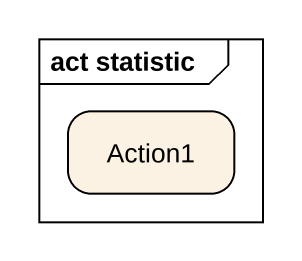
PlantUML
@startuml
mainframe act statistic
hide empty description
state Action1
@enduml
